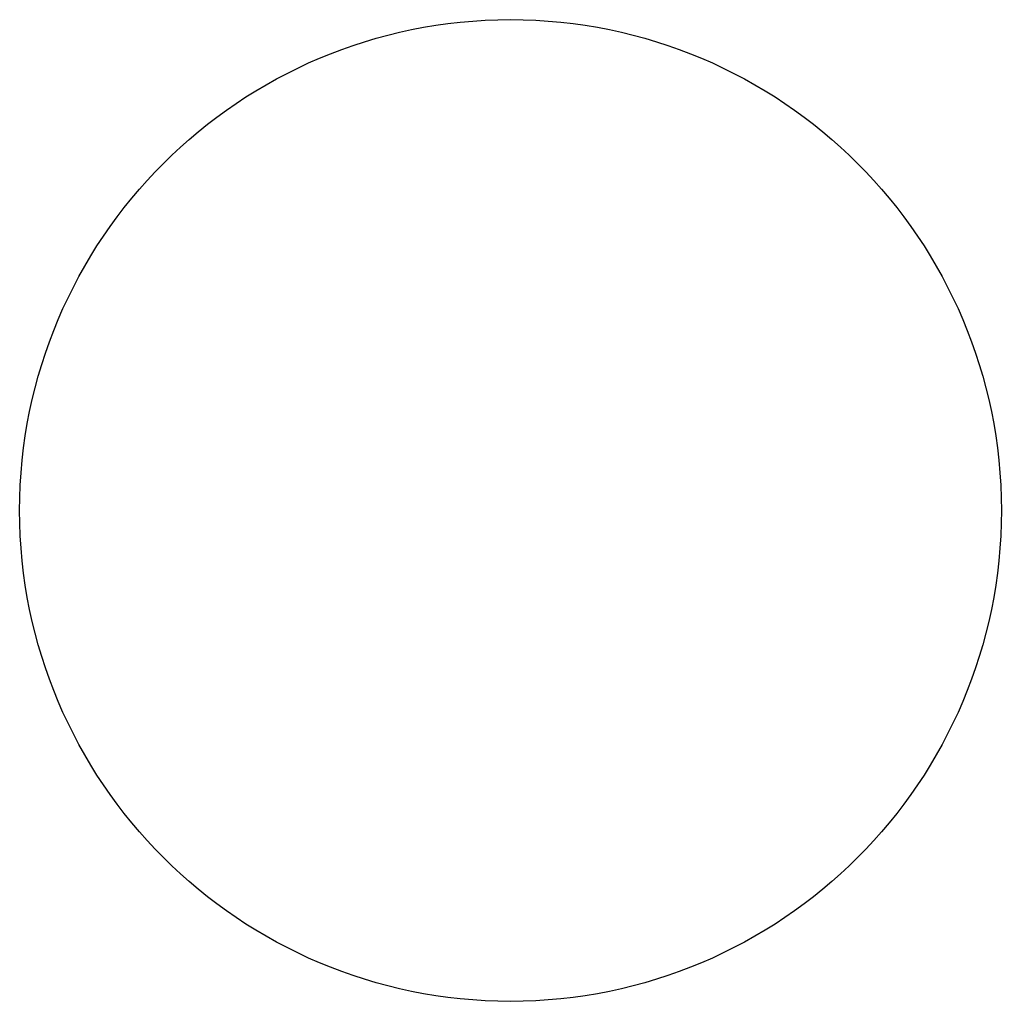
# Model space of a CAD drawing. Header units: millimetres. Extents: x 228.5 to 231.5, y -151.5 to -148.5.
import ezdxf

# ---------------------------------------------------------------- set-up
doc = ezdxf.new("R2010")
doc.units = ezdxf.units.MM

msp = doc.modelspace()

# ---------------------------------------------------------------- linework, layer by layer
msp.add_circle((230, -150), 1.5)

doc.saveas('drawing.dxf')
